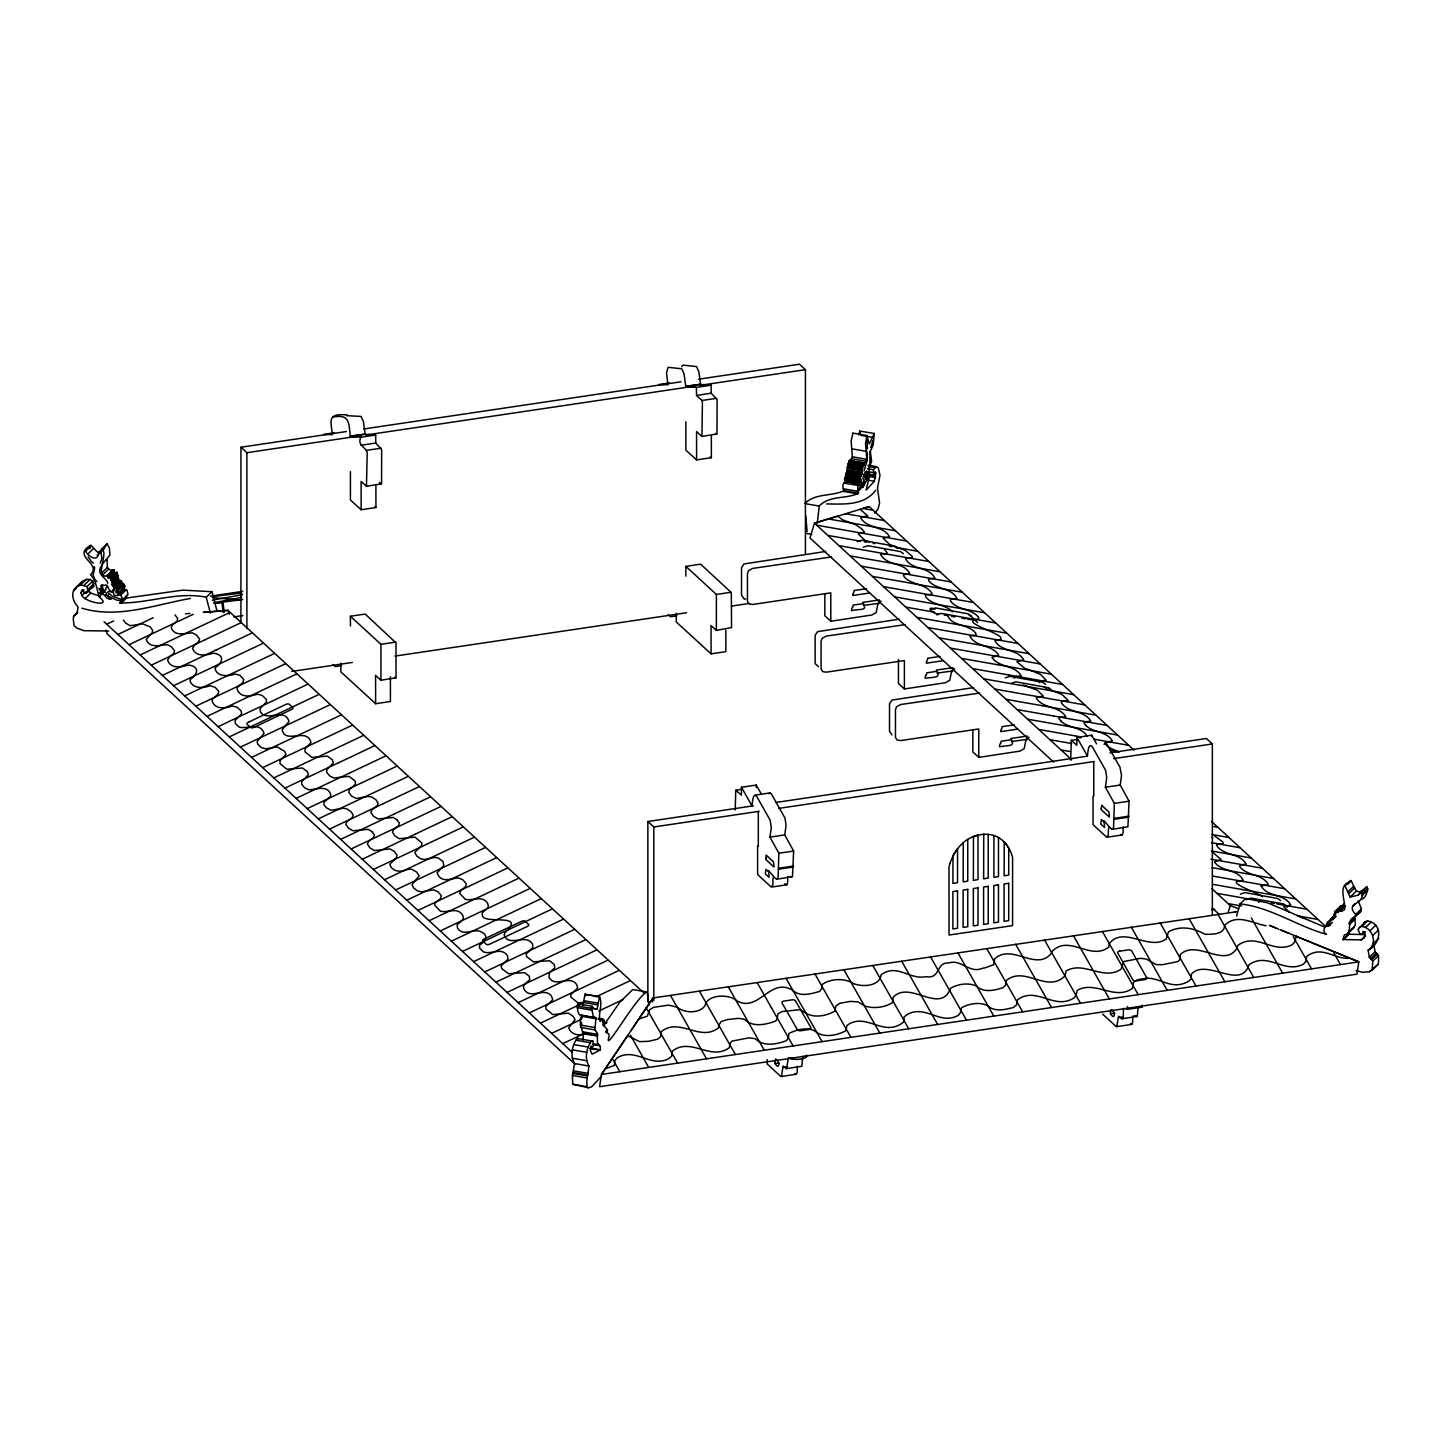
<?xml version="1.0" encoding="UTF-8"?>
<svg xmlns="http://www.w3.org/2000/svg" width="1452" height="1452" viewBox="0 0 1452 1452"><rect width="100%" height="100%" fill="white"/><g stroke="black" fill="none" stroke-linecap="round" stroke-linejoin="round"><path stroke-width="1.5" d="M761.12 793.663L756.256 785.078L741.464 787.274L741.409 795.152L735.747 790.215L735.238 810.016M756.238 787.692L756.256 785.078M1096.55 743.805L1091.704 735.22L1076.912 737.416L1076.839 745.293L1071.34 740.284L1070.668 760.158M1091.686 736.563L1091.704 735.22M601.636 1076.059L591.581 1086.876L588.405 1087.784L587.116 1086.713L586.771 1081.286L588.949 1066.04C584.376 1058.381 586.372 1047.509 591.817 1040.884L592.997 1041.229L593.469 1045.803L591.563 1048.997L591.273 1046.057L590.238 1050.431L592.089 1054.206L600.384 1049.923L600.275 1046.892L597.389 1042.445L597.389 1033.152L594.83 1029.867L595.973 1017.87L579.62 1014.839C577.569 1013.805 576.135 1001.826 578.459 1005.111M581.544 1015.384L596.046 1018.088L593.196 1016.073L591.744 1008.468L592.235 1006.327L593.65 1008.795L597.135 1008.995L599.531 996.707L585.102 994.221L582.815 1005.328M861.98 469.323L861.181 476.31L846.752 473.824L847.423 466.909L861.853 469.413L862.688 467.889L848.222 465.221L847.932 463.587L862.361 466.074L863.958 465.239L849.184 462.28L852.36 456.799L851.126 440.936L852.868 433.513M863.958 465.239L863.74 462.861L865.41 462.589L866.79 459.304L865.555 443.441L866.898 435.527L869.294 444.003L874.285 433.458L859.765 431.099L858.731 434.965M741.464 787.274L751.991 805.86C752.426 804.245 752.608 791.267 756.891 796.676L770.159 820.18L771.302 827.495L769.959 837.096L778.835 853.195L778.127 877.716L776.457 879.15L773.48 876.536L772.918 879.785A8.494 2.94 81.5 0 0 772.9 880.493L772.9 883.615A12.542 4.356 81.5 0 1 772.736 885.284L770.994 886.845L757.617 874.54L757.617 846.117M755.149 795.133L769.941 792.937L771.339 793.881L784.951 817.984L786.077 825.299L784.752 834.9L793.627 850.999L792.483 876.645L776.947 879.204M1076.912 737.416L1087.421 756.002C1087.82 754.35 1088.074 741.428 1092.34 746.818L1105.607 770.322L1106.733 777.637L1105.408 787.238L1114.337 803.392L1113.557 827.858L1111.905 829.292L1109.019 826.769L1108.366 829.909A8.494 2.94 81.5 0 0 1108.348 830.635L1108.348 833.902A12.542 4.356 81.5 0 1 1108.166 835.426L1106.515 837.024L1093.066 824.682L1093.066 796.259M1103.974 744.295L1105.371 743.079L1106.769 744.023L1119.964 767.164L1121.525 775.422L1120.2 785.042L1129.057 801.141L1127.932 826.787L1112.395 829.328M1138.168 1006.635L1137.279 1016.418L1121.724 1018.796L1118.603 1016.218L1117.931 1019.377A8.494 2.94 81.5 0 0 1117.913 1020.084L1116.715 1026.637A11.797 4.084 81.5 0 1 1116.098 1026.473L1102.631 1014.131M582.96 1039.941C584.866 1030.811 577.37 1024.912 581.617 1015.583M592.997 1041.229L577.388 1038.38C571.943 1045.004 569.946 1055.894 574.52 1063.554L572.433 1075.46L572.687 1084.208L588.405 1087.784M89.933 548.638C90.206 540.707 95.814 553.139 99.789 553.03M1343.59 904.124C1347.892 909.261 1330.758 912.001 1334.606 916.956C1333.154 918.045 1332.41 921.385 1335.677 916.339M949.626 990.5C938.591 1013.369 909.025 979.864 893.053 997.433L892.889 1000.827M217.128 611.401L211.956 591.708L206.202 597.208C177.253 591.273 148.231 603.56 119.917 602.943L121.914 600.602L122.041 597.679L120.679 595.12L117.739 594.267L124.836 586.045C120.08 572.415 100.424 610.512 120.171 580.546C113.728 579.257 108.846 593.959 120.262 580.364M115.343 587.697L121.333 581.054M863.994 470.938L867.098 460.865L867.388 453.968A17.46 6.879 -80.2 0 0 867.171 452.861M77.283 612.236L73.507 616.574L73.308 619.786L74.088 625.612L76.92 628.099L83.889 630.676L108.718 631.003M879.821 1033.062L864.285 1005.71C872.579 1009.067 884.704 1007.67 892.454 1002.57L892.871 1000.864L872.833 965.526M960.679 1009.939L960.498 1012.625L958.302 1015.329C940.243 1025.62 925.741 1004.385 907.373 1014.367L904.106 1016.981L903.943 1020.302M1051.466 953.184C1036.256 972.15 1012.026 942.874 994.693 958.828L993.731 964.673L985.182 967.812A47.154 29.53 8.8 0 1 982.496 968.266C969.482 974.074 961.406 958.828 948.828 962.966C935.905 961.896 940.642 979.465 925.922 976.67A47.154 29.53 8.8 0 1 923.182 977.033C908.535 978.503 896.102 963.583 881.092 974.837C879.567 986.888 860.855 987.451 851.888 982.841M1076.005 995.382L1077.239 990.391C1095.189 980.009 1114.428 1000.9 1132.306 988.503L1133.068 985.672M718.867 1025.348L721.154 1021.518L727.67 1019.522L738.396 1018.324L744.404 1019.304C752.59 1027.599 765.821 1024.749 775.622 1021.065L777.256 1019.032L777.818 1013.932L782.174 1011.554L799.235 1009.757A13.776 8.639 8.8 0 1 800.578 1010.011L805.86 1013.097M581.472 1022.208L581.599 1026.092M1080.451 1003.241L1064.933 975.889L1066.149 970.934C1084.099 960.498 1103.248 981.334 1121.198 969.101L1123.249 962.059A13.776 8.639 8.8 0 1 1124.12 961.478L1140.383 958.302L1146.572 959.137L1155.901 964.545L1162.09 964.763L1177.754 961.587L1179.931 959.536L1180.385 954.49C1196.847 938.881 1224.508 968.774 1237.031 948.029M867.044 437.996L867.425 448.977M74.415 614.976L76.956 613.76L78.099 606.954C72.927 601.763 70.041 592.616 76.357 587.08L80.695 584.884L87.029 586.608L88.028 591.69L86.14 593.178L83.835 592.779L83.436 589.857L82.292 589.784L80.931 592.761L81.929 595.61C84.942 602.035 113.129 608.061 99.371 597.117C96.358 588.986 96.776 581.508 90.569 574.665C102.239 563.503 70.839 556.207 90.877 545.262M86.14 593.178L93.781 586.191L92.765 581.109L90.133 579.457L86.43 579.384L82.092 581.58L76.357 587.08M788.382 1037.636L786.567 1040.63C776.675 1044.315 763.534 1047.055 755.312 1038.724L749.123 1037.817L732.062 1041.084L730.084 1043.28L729.394 1047.582C710.754 1061.593 690.898 1036.655 672.421 1051.085L671.641 1056.221L668.519 1058.78C650.278 1068.055 635.504 1046.838 617.118 1057.873L614.904 1060.541L614.414 1065.369L605.175 1068.908L601.473 1074.444L599.567 1086.713L1356.912 974.147L1358.818 961.859L1296.091 936.268M1335.622 913.653L1334.896 911.475L1338.399 912.4L1337.945 909.787L1341.594 911.348L1344.661 909.605C1345.568 899.06 1336.82 884.613 1351.485 881.364C1354.734 887.462 1355.66 895.975 1364.408 889.277C1370.379 881.146 1366.985 900.022 1360.905 899.151M1343.735 906.447L1343.681 904.287L1334.842 912.691M797.33 1066.421L797.275 1067.038A8.494 2.94 81.5 0 0 797.257 1067.746L797.257 1071.013A12.542 4.356 81.5 0 1 797.094 1072.538L796.331 1074.262L781.285 1076.495A11.797 4.084 81.5 0 1 780.65 1076.331L767.2 1063.989L767.2 1059.633M581.907 1018.36L582.052 1016.182A10.908 4.302 -80.2 0 0 581.871 1015.238L581.835 1015.093M859.53 482.118L859.584 481.338A5.009 1.978 -80.2 0 0 859.566 480.775L859.511 480.394M862.361 466.074L862.688 467.889M867.461 474.967L867.352 475.639A6.951 2.741 -80.2 0 1 867.025 477.018L866.064 478.851A10.727 4.229 -80.2 0 1 865.592 479.342M817.331 522.938L819.237 506.076C829.637 494.95 846.788 499.361 858.477 493.154L857.624 487.237L859.457 484.024L858.84 481.574L860.383 477L845.681 474.55L845.028 481.519L859.457 484.024M117.739 594.267L124.836 586.045M1356.059 970.571L1362.375 972.296L1369.345 971.715L1372.176 970.027L1372.757 961.151L1369.309 957.358L1368.165 950.225C1380.634 944.217 1383.956 924.071 1367.602 920.931L1364.971 921.838L1358.001 929.516L1360.125 934.162L1362.43 934.416L1363.065 931.349L1364.953 933.128L1364.336 937.792L1361.25 939.88L1343.009 939.553L1344.298 935.034L1346.893 934.308C1352.465 929.026 1345.841 919.769 1355.224 916.847L1355.696 914.379C1343.699 902.182 1367.167 904.56 1361.123 892.018L1366.858 886.519M963.239 842.704L963.166 881.908L967.758 881.11L967.758 839.383A28.368 24.466 -47.4 0 0 963.239 842.704L962.676 843.195A31.926 27.515 -47.4 0 0 957.866 848.404L957.213 849.257A44.322 38.206 -47.4 0 0 950.28 862.651M119.1 591.527L116.233 588.405L122.131 582.452M866.535 471.9L866.336 473.933A7.206 2.85 -80.2 0 1 866.136 475.439L865.937 476.256A3.83 1.506 -80.2 0 1 865.537 477.309L865.537 477.309M862.706 487.2C866.554 481.647 862.978 479.523 862.869 478.307C864.158 470.611 870.038 467.09 865.21 479.196M874.285 433.458L873.233 444.856L870.383 451.372L871.599 461.246L869.04 468.56L869.04 477.853L866.154 490.123L874.34 481.265L876.028 472.662L875.157 471.809L873.832 476.111L869.712 475.385M598.569 1018.36L602.689 1019.068L602.725 1021.918L604.068 1020.103L598.061 1019.213M1368.165 950.225C1377.966 943.764 1372.939 927.774 1361.867 926.43L1359.235 927.338M652.347 1002.043L652.983 997.96L1236.287 911.802L1235.235 911.402M848.258 465.384L847.423 466.909M791.866 1058.054C790.759 1060.178 807.893 1060.105 806.767 1055.078M1142.216 1005.22L1141.889 1007.18L1127.115 1009.376L1127.569 1006.581M112.312 585.719C109.735 582.143 121.678 577.279 116.432 573.994C119.899 570.999 111.986 573.794 114.327 571.507C113.474 564.701 107.357 580.782 102.802 574.756L101.604 573.032C99.898 567.514 109.245 544.899 99.045 551.56C98.337 562.723 89.207 557.477 85.142 550.762M112.966 584.357C122.168 578.477 116.214 580.328 118.374 576.063M870.165 451.245L870.129 451.445A10.908 4.302 -80.2 0 0 869.948 452.661L869.875 464.095A11.816 4.665 -80.2 0 1 869.095 466.401L868.895 466.891M117.612 590.674L117.521 591.073A5.009 4.338 46.2 0 0 117.485 591.654L117.576 592.398M859.729 479.795L860.038 482.318A3.866 1.525 -80.2 0 0 860.256 481.81C862.996 476.111 839.474 476.238 845.608 479.813A3.866 1.525 -80.2 0 0 845.826 479.305M1356.386 914.76L1360.016 912.509L1361.431 908.898L1358.201 900.839M1123.231 826.878L1123.14 827.713A8.494 2.94 81.5 0 0 1123.122 828.439L1123.122 831.706A12.542 4.356 81.5 0 1 1122.959 833.23L1122.196 834.954L1107.404 837.151M873.832 476.111L873.432 469.722L876.3 466.618L878.278 467.889L879.985 475.185L877.48 488.144L879.603 503.172L878.024 509.035L874.848 513.119M857.842 491.302L859.348 490.159A5.136 2.033 -80.2 0 0 859.729 489.887L863.377 484.641A4.211 1.652 -80.2 0 0 863.795 483.008L863.486 481.193L862.452 483.57A16.625 6.552 -80.2 0 1 861.889 484.877L857.442 490.449M872.87 440.373L871.381 445.818A11.507 4.537 -80.2 0 1 870.728 447.27L870.547 447.579M194.985 644.543L192.553 648.391C196.22 657.774 206.511 654.961 213.861 653.182C226.04 655.215 221.739 663.6 215.041 667.775C216.003 677.158 228.672 676.487 235.405 673.964L240.052 675.434L243.736 679.482L242.865 682.531L237.62 687.086L237.075 689.21C240.36 698.194 250.506 696.434 257.621 694.165L262.249 695.508L266.061 699.084L266.642 701.842L260.089 708.685L260.398 711.861C267.095 722.443 284.501 706.942 289.039 721.535L282.124 729.775C285.245 744.676 307.08 726.871 311 742.589L305.101 748.887L305.011 751.827L311.926 757.418L327.426 756.129L332.163 759.614L333.434 762.881L326.809 769.633L326.664 772.373L329.822 776.003L333.996 777.982L340.821 777.201M104.181 548.094L107.139 543.81L109.426 548.021L109.88 555.172L101.404 565.191M1328.308 923.381L1329.778 925.16A3.866 3.358 46.2 0 0 1330.268 924.888C1330.831 917.555 1319.033 931.168 1326.348 934.271C1297.416 926.376 1270.917 907.228 1240.044 903.906L1236.596 916.049M1342.084 906.72L1340.632 905.994L1340.922 907.645M903.943 1020.393L903.471 1022.099C883.723 1038.289 865.991 1011.245 846.988 1025.457L845.808 1030.684C837.713 1035.258 825.389 1037.908 816.968 1032.608A11.797 7.387 8.8 0 1 816.423 1032.118C808.528 1026.128 796.839 1029.577 788.872 1033.461L788.418 1037.581M1372.176 970.027L1377.912 964.527L1378.565 962.095L1378.493 955.652L1375.044 951.859L1373.901 944.726M1348.981 930.968L1348.999 934.217L1364.953 934.616M119.917 602.943L127.903 594.249L127.05 590.292L123.493 588.768M582.978 1033.751L597.462 1036.056M1076.005 995.437L1074.063 997.851C1054.352 1010.846 1036.311 985.599 1017.58 999.829L1016.491 1004.929L1013.442 1007.488C1005.274 1009.485 994.929 1012.353 987.995 1005.891M1261.098 885.847C1267.16 897.154 1284.367 893.47 1290.701 904.941L1283.622 906.828L1289.449 912.273M845.627 476.31L860.056 478.797M1228.319 911.91L1230.261 905.594L1211.894 888.697M1064.933 975.98C1047.055 993.767 1025.039 965.417 1006.472 980.354L1005.492 985.218L1003.187 987.578C994.91 990.337 984.111 993.023 976.942 986.434M845.681 474.55L846.062 473.134L846.752 473.824M846.008 473.334L860.491 475.639L860.455 477.145M118.229 575.301C108.918 587.515 108.846 576.027 117.104 572.215M950.225 862.633L949.009 866.862L949.027 935.052L1012.57 925.614L1012.588 857.424L1011.372 853.54A44.322 38.206 -47.4 0 0 1004.403 842.214L1003.731 841.597A31.926 27.515 -47.4 0 0 998.922 837.804L998.25 837.423M802.811 1056.239L801.831 1066.276L786.276 1068.654L783.064 1065.986L782.501 1069.235A8.494 2.94 81.5 0 0 782.483 1069.942L781.539 1076.458M1123.576 1008.36L1123.213 1016.926L1121.979 1018.796M859.076 484.877C850.128 480.83 839.129 479.777 844.048 490.667C832.232 496.566 815.389 492.827 804.807 503.59L819.237 506.076M118.048 580.237L118.701 578.858M681.75 366.63L682.857 365.124L696.506 366.557L698.848 371.658L700.608 384.435L711.135 385.179L711.19 393.183L717.106 399.681L716.979 433.966L701.915 436.435L696.561 431.571L696.597 459.885L711.371 457.689L711.353 436.253M111.368 577.696L107.865 577.624L108.41 574.992M1349.071 922.692L1355.351 915.849M949.59 990.391L950.624 988.213C958.266 983.984 968.811 982.224 976.869 986.325M1109.31 943.637C1123.539 925.323 1148.695 951.187 1166.228 939.045L1167.317 935.56M847.188 470.394L862.034 472.898M849.511 462.752L847.932 463.587M960.679 1009.866L961.696 1007.706C969.337 1003.477 979.9 1001.68 987.941 1005.837M1332.428 922.419L1328.507 926.231L1327.164 923.109L1328.072 922.165C1331.992 920.405 1329.796 918.517 1335.096 914.869M1051.448 952.131C1068.708 933.11 1090.543 961.605 1108.838 946.994L1109.292 943.691M1348.436 932.983L1355.351 925.142L1354.807 917.192M114.526 585.864L113.946 587.388L121.206 580.891M788.454 1057.673L786.53 1068.654M787.964 876.355L787.692 877.571A8.494 2.94 81.5 0 0 787.692 878.297L787.674 881.564A12.542 4.356 81.5 0 1 787.51 883.088L786.748 884.812L771.974 887.009M1348.309 883.996L1350.596 880.438M1363.737 924.017L1364.971 921.838M866.209 479.977L868.06 474.024L865.319 478.924M859.765 431.099L860.292 434.13M725.837 630.222L725.855 651.658L711.081 653.854L711.026 625.522L716.38 630.386L731.572 627.554L731.318 592.579L700.644 564.175L685.87 566.389L685.87 576.135M1133.086 1015.783L1132.723 1017.18A8.494 2.94 81.5 0 0 1132.705 1017.888L1132.705 1021.155A12.542 4.356 81.5 0 1 1132.542 1022.68L1131.78 1024.404L1116.987 1026.6M114.508 589.784L113.31 591.744L113.873 594.775A20.818 18.059 46.2 0 1 114.889 595.483L118.175 595.592M112.929 569.946L110.406 570.164L107.339 567.55L107.139 559.692M630.84 1030.866L652.983 997.96L601.473 1074.444L1358.818 961.859L1279.902 929.625M115.488 587.951L116.396 587.951M605.175 1068.908L627.627 1035.621L639.588 1041.647L648.699 1041.284L657.756 1039.16L660.624 1036.583L661.404 1031.483C680.044 1017.108 699.828 1042.137 718.395 1027.98L718.867 1025.402M603.252 1026.092L619.55 1002.533L632.763 989.538L647.193 992.043L649.026 1005.328M1350.759 880.511L1345.024 886.01L1350.142 897.064L1357.82 895.212L1361.123 892.018M346.629 415.671L361.058 416.415L363.399 421.516L365.178 434.293L375.687 435.037L375.759 443.041L381.658 449.539L381.549 483.825L366.467 486.293L361.112 481.429L361.149 509.743L375.941 507.547L375.905 486.111M80.15 584.14L82.092 581.58M100.224 563.013L101.84 558.639L101.059 551.851M768.78 793.645L769.941 792.937M602.689 1019.068L600.166 1021.464C597.716 1013.351 603.197 1004.693 599.531 996.707M1261.098 885.811L1268.14 884.921L1267.868 883.506C1260.989 873.705 1246.506 875.846 1239.5 866.372L1240.317 865.102L1246.161 864.049C1239.863 853.068 1224.653 855.827 1217.193 846.353L1216.576 844.61L1223.129 843.775L1222.893 841.997L1214.489 835.898M102.856 549.854L104.018 548.729L97.121 555.336M1296.309 936.34L1294.712 942.039L1292.298 944.635C1273.422 954.763 1256.561 931.676 1237.812 945.415L1237.05 947.92M1080.07 738.233L1080.96 737.289M461.337 889.913L459.54 893.198L465.348 899.296C472.826 901.438 482.518 894.468 487.763 903.67L488.417 906.32L487.2 908.371L482.1 912.963L482.536 916.23C486.184 924.325 526.786 912.872 504.969 932.674L504.171 935.215C509.343 947.702 525.86 932.964 532.503 944.072L532.938 947.394L526.114 954.037L526.731 956.741L533.465 961.823L549.564 960.77L554.192 964.382L554.827 967.758L549.546 972.568L548.929 977.123C555.1 988.558 569.293 974.455 576.462 984.274L577.751 987.886L570.745 994.584L570.908 997.107L577.823 1002.733L584.194 1002.461M1329.851 921.675L1335.586 916.176M105.814 594.739C106.922 592.053 108.61 591.109 110.951 591.617C107.502 590.075 108.555 582.542 104.163 585.573C99.498 582.561 99.934 589.258 105.107 592.18M647.193 992.043C637.283 994.602 602.852 1056.548 608.987 1036.728C609.894 1031.519 605.502 1035.167 607.589 1030.067C604.522 1025.439 604.504 1029.196 604.068 1020.103M925.777 675.289L925.015 677.739A5.136 4.429 -47.4 0 0 925.323 678.302C933.908 676.705 941.604 678.701 936.34 670.098L952.911 667.648L952.911 668.936M85.323 550.852L91.059 545.353M85.668 551.088L89.97 546.95M87.592 554.228L93.345 548.729M101.241 549.346L107.139 543.81M73.453 590.928L76.321 588.169M80.695 584.884L86.43 579.384M84.397 584.956L90.133 579.457M87.029 586.608L92.765 581.109M80.931 592.761L83.799 590.02M101.604 573.032L107.339 567.55M102.802 574.756L108.537 569.257M88.263 589.149L93.999 583.65M81.929 595.61L86.231 591.49M106.45 576.063L113.474 569.674M114.055 569.656L107.738 575.173M108.21 575.464L113.946 569.964M108.319 575.718L114.055 570.219M85.015 598.587L90.75 593.088L100.533 596.409M108.555 575.918L114.291 570.418M107.865 577.624L114.399 571.253M108.809 578.186L114.545 572.687M110.642 579.675L117.158 573.431M111.005 580.51L116.741 575.01M73.507 616.574L77.809 612.435M111.604 580.764L117.34 575.264M111.804 582.506L118.356 575.537M112.058 584.376L118.229 578.568M112.839 584.031L118.574 578.531M112.657 585.9L118.392 580.401M113.347 586.281L119.191 580.401M113.946 587.388L119.645 581.671M116.287 587.624L122.022 582.125M116.178 588.859L121.914 583.377M116.414 589.33L122.149 583.831M117.43 590.256L118.066 592.362L116.487 592.833A3.866 3.358 46.2 0 1 115.978 592.434C114.254 589.948 123.892 583.432 123.692 585.991M120.516 587.697L123.384 584.956M118.193 590.329L123.928 584.829M118.937 592.888L124.672 587.388M118.592 594.939L124.328 589.439M120.679 595.12L126.415 589.621M121.914 600.602L127.649 595.12M120.897 603.506L126.651 598.006L182.898 590.129L211.956 591.708M1240.044 903.906L1245.798 898.425L1267.723 902.872L1324.333 926.92M1347.982 891.746L1353.718 886.246M1349.144 893.18L1354.879 887.68M1334.896 911.475L1340.632 905.994M1350.142 897.064L1355.878 891.564M1333.644 914.451L1344.262 904.487M1337.601 911.293L1343.336 905.794M1328.072 922.165L1335.713 914.488M1327.164 923.109L1334.606 915.994M1339.815 911.239L1345.55 905.739M1328.616 922.437L1335.15 916.902M1330.667 919.116C1333.263 920.913 1331.139 918.426 1335.767 916.539M1358.655 894.777L1364.408 889.277M1362.03 893.978L1367.766 888.479M1362.067 895.666L1367.82 890.167M1352.465 906.338L1355.333 903.598M1355.696 914.379L1361.431 908.898M1355.224 916.847L1360.96 911.348M1349.126 923.744L1354.861 918.245M1349.543 924.452L1355.279 918.953M1346.893 934.308L1354.171 927.483M1343.009 939.553L1348.745 934.053M1343.263 939.716L1348.999 934.217M1361.867 926.43L1367.602 920.931M1365.57 927.411L1371.305 921.911M1362.43 934.416L1365.297 931.658M1369.908 930.859L1375.643 925.36M1361.25 939.88L1365.552 935.76M1372.812 935.524L1378.547 930.024M1373.084 943.8L1378.819 938.301M1369.309 957.358L1375.044 951.859M1370.525 958.737L1376.26 953.238M1371.85 959.3L1377.585 953.801M1372.757 961.151L1378.493 955.652M1369.345 971.715L1377.912 964.527M1258.63 902.382L1259.737 901.383M875.756 490.195C864.067 505.877 843.739 504.08 826.424 503.935M170.029 656.358L167.543 660.152C171.118 669.553 181.446 666.867 188.796 665.016C201.211 666.976 196.583 675.398 190.103 679.554L190.375 682.004C194.332 689.192 203.697 687.849 210.34 685.798L215.005 687.232L218.744 691.279L217.909 694.328L212.664 698.884L212.065 701.007C215.277 710.046 225.477 708.231 232.574 705.999L237.202 707.287L241.05 710.881L241.667 713.658L235.115 720.464L235.351 723.622L239.38 727.252C247.149 729.122 260.471 721.825 264.046 733.369L257.113 741.609L257.766 744.332L261.124 747.453L265.68 748.815L277.296 746.963L284.683 751.392L286.008 754.405L280.109 760.703L280 763.643L286.897 769.233L302.452 767.981L307.207 771.448L308.441 774.733L301.798 781.466L301.617 784.225L304.757 787.855L308.949 789.834C316.264 789.289 328.17 784.788 330.802 794.934A7.641 3.503 -18.8 0 1 328.37 798.273L323.869 802.321L324.105 805.08L326.627 807.947L331.147 810.289L342.908 808.238L346.756 808.782L351.021 811.65L353.199 815.08L352.291 817.549L346.846 821.705L345.848 824.355L348.498 828.148L353.017 830.78L368.209 829.31L372.456 831.942M151.28 665.179L204.95 639.788M881.146 601.201L879.495 601.509L877.553 605.357A5.971 5.155 -47.4 0 0 877.48 606.119L876.173 612.581L871.853 615.013L830.78 621.256L824.845 615.793L824.845 593.941M954.744 668.9L953.093 669.209L951.151 673.056A5.971 5.155 -47.4 0 0 951.078 673.819L949.771 680.28L945.452 682.73L904.396 688.956L898.443 683.493L898.443 659.462M1029.141 737.307L1027.49 737.634L1025.548 741.482A5.971 5.155 -47.4 0 0 1025.475 742.244L1024.168 748.706L1019.848 751.138L978.775 757.381L972.84 751.918L972.84 730.066M91.875 587.679L93.781 586.191M461.464 889.84L465.42 886.863L466.346 883.905L462.879 879.821L458.578 877.988C451.826 878.115 443.913 882.798 438.595 876.046L437.088 872.797L443.858 865.592L442.951 861.526L438.413 858.059L435.11 857.37L424.91 859.493L420.953 858.894L416.633 855.9L414.8 852.342L421.497 845.699L421.933 843.104L414.945 837.078L399.373 838.693L394.799 835.826L392.421 832.159L393.528 829.618L398.683 825.589L399.354 823.121L396.94 819.654M862.542 487.69L867.879 478.18L866.299 479.813M195.112 644.434L198.507 641.947L199.614 639.189L196.655 635.214L192.517 632.89C185.221 633.036 174.549 637.011 171.227 627.627L172.28 625.068L177.217 620.948L177.67 618.498L175.02 614.94M170.102 656.286L173.587 653.727L174.603 650.932L171.554 646.939L167.416 644.688C160.156 645.069 149.374 648.754 146.235 639.37L152.26 632.727L152.641 630.241L150.046 626.774L142.405 623.815L130.226 625.703L125.58 623.053L123.402 620.04M967.341 839.637L967.958 839.256A28.169 24.285 -47.4 0 1 972.767 836.842L973.457 836.57A28.187 24.303 -47.4 0 1 977.468 835.317L978.049 835.19A30.292 26.118 -47.4 0 1 983.548 834.374L984.129 834.319M857.279 541.723L861.871 540.217L894.759 546.17L897.517 548.275M863.232 547.204L867.824 545.698L900.694 551.633L903.453 553.738M930.895 609.423L935.487 607.934L968.357 613.869L975.617 620.167L967.685 619.187M936.83 614.904L941.422 613.397L974.31 619.332L977.65 622.654M1005.274 677.848L1009.866 676.342L1042.754 682.295L1045.513 684.4M1011.227 683.311L1015.819 681.823L1048.707 687.758L1051.448 689.863M1240.407 894.105L1244.999 892.599L1277.869 898.552L1280.628 900.657M1246.342 899.587L1250.934 898.08L1283.822 904.015L1287.162 907.337M1328.507 926.231L1325.585 926.231M162.424 675.434L216.711 649.716M619.024 970.444L529.345 1012.915M229.833 612.49L140.154 654.961M106.74 624.215L113.601 620.966M117.884 634.47L153.222 617.735M129.028 644.724L193.261 614.269M204.732 639.896L240.978 622.726M216.094 650.024L252.103 632.963M173.587 685.707L263.248 643.218M184.713 695.925L274.392 653.473M195.857 706.18L285.536 663.709M206.983 716.417L296.68 673.964M218.145 726.69L307.806 684.201M229.271 736.908L318.932 694.437M240.397 747.145L330.094 704.71M251.541 757.399L341.22 714.947M262.667 767.636L352.364 725.183M273.829 777.891L363.49 735.42M284.955 788.127L338.316 762.863M338.661 762.736L374.652 745.693M296.099 798.382L349.46 773.117M349.787 772.954L385.778 755.911M307.225 808.619L360.532 783.372M360.931 783.191L396.904 766.148M318.369 818.855L371.676 793.609M372.129 793.427L408.066 776.403M329.513 829.11L382.82 803.863M383.255 803.646L419.174 786.639M340.657 839.365L393.891 814.155M394.436 813.9L430.337 796.894M351.112 848.984L404.346 823.774M404.89 823.502L440.773 806.513M362.256 859.239L415.581 833.992M416.016 833.793L451.935 816.768M373.4 869.494L426.725 844.247M427.142 844.011L463.061 827.005M384.544 879.731L437.851 854.484M438.25 854.284L474.205 837.26M947.938 614.958C949.789 626.139 969.246 623.997 975.69 633.163L976.143 635.105L969.827 635.94C975.472 647.574 992.351 644.216 998.686 655.324L991.897 657.375C998.831 667.902 1014.894 664.635 1021.155 675.852L1014.385 676.795L1014.422 678.284M395.67 889.967L449.031 864.684M449.34 864.539L485.349 847.496M406.814 900.204L460.175 874.939M460.465 874.776L496.457 857.715M417.94 910.458L507.619 867.987M429.102 920.713L518.745 878.224M440.228 930.95L529.889 888.479M451.372 941.186L541.015 898.715M462.498 951.441L552.177 908.97M473.624 961.66L563.322 919.207M484.787 971.933L574.447 929.443M495.912 982.169L585.592 939.698M507.057 992.424L596.718 949.935M518.183 1002.642L607.88 960.189M540.489 1023.152L584.303 1002.406M595.937 996.871L630.15 980.681M551.615 1033.388L581.472 1019.25M598.805 1011.046L623.09 999.539M562.741 1043.625L583.958 1033.642M602.725 1024.695L606.682 1022.825M366.467 486.293L367.138 455.529C368.99 447.506 356.103 446.272 360.895 437.233L375.687 435.037M701.915 436.435L702.423 402.549L701.788 400.316L696.561 395.507L696.343 387.375L711.135 385.179M380.932 680.244L380.932 644.307L350.422 616.247L365.196 614.051L396.015 642.909L396.015 677.775L380.932 680.244L375.578 675.38L375.632 703.712L390.425 701.516L390.388 676.795M716.38 630.386L716.38 594.449L685.87 566.389M1071.195 740.357L1077.674 739.34M846.48 472.426L861.453 475.076M347.409 414.982C326.863 413.076 330.838 420.59 332.417 434.656L323.542 434.42L334.051 432.805M1334.951 916.266L1332.9 917.61L1333.063 919.007M340.893 777.183L348.934 776.384L355.014 780.813L355.504 784.171L349.206 789.852L348.789 792.52L351.729 796.186L356.23 798.473L367.919 796.422L371.785 796.966L376.032 799.852L378.173 803.265L377.266 805.733L371.875 809.853L370.895 812.485L373.527 816.26L378.046 818.928L393.22 817.476L397.431 820.108M1134.012 750.158L869.167 506.585L814.499 523.174L809.944 537.948L1053.716 762.173M862.924 508.49L869.185 506.585M583.74 1033.715C578.186 1036.456 570.527 1033.933 568.73 1027.798L575.083 1019.649L573.159 1016.327L568.422 1013.151L552.903 1014.603L545.952 1009.031L545.752 1006.472L552.74 999.775L551.524 996.163C544.391 986.325 530.252 1000.464 523.972 989.03L523.373 986.452L524.553 984.42L529.798 979.646L529.254 976.252L524.644 972.622L508.545 973.693L501.757 968.647L501.122 965.925L507.928 959.264L507.565 955.961C501.648 946.522 491.357 955.035 483.534 951.895L479.596 948.21L479.541 945.143C484.296 942.239 489.524 935.687 481.774 932.166C474.205 927.229 463.424 937.466 457.58 928.137L457.071 924.851L462.208 920.223L463.46 918.19L462.825 915.54C457.616 906.338 447.869 913.235 440.392 911.166L434.565 905.05L435.146 902.962L440.41 898.715L441.354 895.739L437.887 891.655L433.567 889.822L421.77 891.818L417.759 891.056L413.566 887.916L412.059 884.667L419.192 875.846L416.651 872.017L411.715 869.367A7.641 3.503 -18.8 0 0 406.161 869.821C400.207 872.616 391.877 871.4 389.789 864.23L396.505 857.533L396.959 854.956L394.218 851.38L389.989 848.912L374.326 850.545L369.734 847.678L367.392 843.993L368.536 841.452L373.69 837.441L374.38 834.973L371.948 831.488M805.715 515.787L807.149 531.704M122.24 584.757L123.166 584.757M606.773 1022.426L602.78 1023.025M190.394 598.478C154.765 604.704 118.12 619.024 81.875 608.207M638.698 1019.159L647.41 1016.11L649.57 1009.757L653.636 1007.325L668.573 1005.129L677.177 1007.198M212.682 596.609L240.633 593.106M241.631 597.425L213.734 602.725M212.228 600.184L242.52 594.667M669.481 382.947L658.936 384.526L667.847 384.798M240.941 623.053L240.941 447.234L346.375 431.553M363.817 428.957L681.061 381.803M698.539 379.208L799.471 364.216L805.424 369.679L805.424 554.519M332.635 417.178C350.186 413.566 348.734 423.44 350.313 436.217L365.105 434.021M667.811 384.435L666.522 372.728L668.083 367.32L681.732 368.754L684.055 373.854L685.761 386.359L700.536 384.163M350.313 436.217L365.178 434.293M685.761 386.359L700.608 384.435M240.941 447.234L246.894 452.697L361.294 435.691M365.777 435.019L695.508 386.014M699.991 385.343L805.424 369.679M360.967 445.238L375.759 443.041M696.561 395.507L711.19 393.183M366.467 450.356L381.259 448.16M701.915 400.498L716.707 398.302M210.377 596.173L242.829 591.345M215.277 603.106L242.72 599.531M233.863 616.918L242.829 615.575M380.932 644.307L395.724 642.111M716.38 594.449L731.173 592.253M291.761 671.441L352.31 662.439M394.944 656.104L686.542 612.762M731.391 606.101L749.341 603.433M341.51 665.688L335.176 666.631L332.817 664.453M676.959 615.83L670.624 616.773L668.247 614.595M866.481 588.695L854.03 590.547L853.939 592.343A4.41 3.812 -47.4 0 0 853.504 592.706L852.741 594.558A8.276 7.133 -47.4 0 0 852.796 595.483L869.875 592.942M862.797 603.687L853.086 605.139L852.923 606.954A8.875 7.659 -47.4 0 0 852.161 607.589L851.417 610.04A5.136 4.429 -47.4 0 0 851.707 610.602C860.437 608.406 868.223 611.691 862.724 602.398L879.295 599.948L879.295 601.237M940.097 656.395L927.628 658.246L927.538 660.043A4.41 3.812 -47.4 0 0 927.102 660.406L926.34 662.257A8.276 7.133 -47.4 0 0 926.412 663.183L943.473 660.642M936.395 671.387L926.703 672.839L926.521 674.654A8.875 7.659 -47.4 0 0 925.777 675.289M1014.476 724.82L1002.025 726.672L1001.934 728.45A4.41 3.812 -47.4 0 0 1001.499 728.831L1000.737 730.665A8.276 7.133 -47.4 0 0 1000.791 731.608L1017.87 729.067M1027.29 736.073L1010.719 738.523C1016.309 747.09 1007.906 745.148 999.702 746.727A5.136 4.429 -47.4 0 1 999.412 746.165L1000.156 743.714A8.875 7.659 -47.4 0 1 1000.918 743.079L1001.081 741.246L1010.792 739.812M736.037 790.215L742.226 789.198M647.864 1001.826L647.864 821.505L753.298 805.842M775.731 802.502L1087.512 756.147M1109.945 752.826L1206.394 738.487L1212.347 743.95L1212.347 915.268M647.864 821.505L653.817 826.968L759.233 811.305M778.925 808.365L1093.937 761.556M1113.648 758.616L1212.347 743.95M769.959 837.096L784.752 834.9M1105.408 787.238L1120.2 785.042M778.889 853.25L793.663 851.053M1114.337 803.392L1129.111 801.177M778.871 868.205L793.663 866.009M1114.319 818.347L1129.111 816.151M778.363 869.24L793.137 867.044M1113.793 819.382L1128.585 817.186M1211.513 909.533L1214.707 909.315M775.422 1059.252L775.386 1060.577A7.079 2.45 81.5 0 0 775.205 1060.849L774.951 1062.628A6.171 2.142 81.5 0 0 775.041 1063.554L779.343 1063.1M1110.871 1009.721L1110.834 1010.719A7.079 2.45 81.5 0 0 1110.635 1010.991L1110.399 1012.77A6.171 2.142 81.5 0 0 1110.49 1013.696L1114.773 1013.242M783.064 1067.474L787.274 1066.857M1118.494 1017.616L1122.723 1016.999M863.359 605.448L879.259 603.215M936.957 673.147L952.875 670.915M1011.354 741.573L1027.254 739.34M1122.196 834.954L1120.763 834.374M786.748 884.812L784.806 883.76M1131.78 1024.404L1130.346 1023.823M796.331 1074.262L794.897 1073.681M214.224 603.197L221.956 602.562L223.154 612.417M203.607 612.345L227.964 610.366L643.744 992.769M185.475 613.797L189.94 613.434M203.371 612.345L227.964 610.366L229.271 614.196M1351.304 928.899L1352.629 928.808M1349.906 958.229C1334.896 959.826 1321.683 944.726 1306.746 956.451L1305.802 961.387L1303.606 964.001C1284.675 974.546 1267.796 951.241 1248.974 964.818C1240.68 990.681 1206.848 957.957 1191.511 973.875L1191.021 978.957L1188.952 981.026C1172.127 991.081 1161.527 977.668 1146.263 978.212C1141.889 979.156 1136.136 978.884 1133.268 982.877L1133.032 985.073A11.797 7.387 8.8 0 1 1133.086 985.599M102.874 593.432L99.226 592.434M899.078 548.003L905.322 550.49L912.292 556.461L912.491 557.913L905.485 558.476C911.148 570.455 929.316 566.226 934.87 578.186L928.445 579.058L928.99 581.109C936.431 589.966 951.804 587.443 957.122 598.696L950.316 599.313L950.679 601.237C957.794 610.439 971.479 608.334 978.63 617.372L978.702 619.042C957.667 621.347 999.212 632.636 1000.664 637.519L1001.172 639.497L994.783 640.314C1000.41 651.984 1017.344 648.608 1023.678 659.734L1016.89 661.785L1024.676 668.283L1031.682 670.733M1266.017 925.759C1252.876 923.508 1236.505 912.963 1224.599 925.468C1224.363 934.852 1211.839 934.181 1205.124 934.344C1194.07 928.1 1180.984 925.124 1168.624 931.712L1167.317 935.487M791.739 876.99L790.469 876.373M1136.753 1016.6L1134.919 1015.456M859.257 485.44L860.764 484.623A20.818 8.204 -80.2 0 1 861.217 483.697L860.927 478.851M744.876 599.004L745.838 599.077M685.834 386.631L696.343 387.375M350.386 436.489L360.895 437.233M233.355 592.761L241.831 593.414M212.192 597.643L240.324 599.857M988.104 834.392L988.794 834.446A26.481 22.833 -47.4 0 1 993.604 835.426M110.951 599.404L107.176 598.405L103.709 594.485L100.696 594.63L99.353 592.579M853.123 531.595L906.629 541.033M825.643 551.47L744.005 563.939L741.536 567.569L741.518 595.157L744.005 598.805M831.579 556.933L752.662 568.404L748.524 570.672L747.453 573.794L747.471 601.382L749.178 603.905L752.662 604.468L830.78 592.852L830.78 621.256M899.242 619.169L817.603 631.638L815.135 635.268L815.135 663.618L818.492 666.704M905.195 624.632L826.261 636.103L822.122 638.372L821.07 641.494L821.088 669.082L822.776 671.623L826.261 672.167L904.396 660.551L904.396 688.956M973.639 687.595L892 700.064L889.532 703.694L889.513 731.282L892 734.912M979.574 693.058L900.657 704.529L896.519 706.779L895.448 709.919L895.467 737.489L897.173 740.03L900.657 740.593L978.775 728.977L978.775 757.381M864.339 541.85L866.408 542.213M839.22 545.698L928.899 561.507M1241.533 889.423L1295.819 898.988M852.469 433.023L866.953 435.527M860.8 435.31L873.16 437.451M852.451 448.922L866.88 451.427M852.36 456.799L866.79 459.304M851.834 458.778L866.263 461.282M849.311 460.357L864.249 462.916M849.366 460.647L863.795 463.152M849.311 460.937L863.74 463.424M849.202 461.191L863.631 463.696M868.06 465.185L876.3 466.618M849.148 462.045L863.577 464.531M849.184 462.28L863.613 464.767M868.441 466.437L874.612 467.508M849.093 463.515L863.523 466.001M847.895 464.822L862.325 467.308M867.243 468.651L873.432 469.722M848.095 466.31L862.524 468.815M847.823 466.691L862.252 469.178M847.351 467.181L861.78 469.686M847.351 467.707L861.78 470.212M866.681 471.446L872.87 472.517M847.732 468.488L862.161 470.974M847.405 470.176L861.835 472.68M868.695 474.132L874.866 475.203M847.206 470.575L861.635 473.08M868.84 474.314L872.961 475.022M847.496 471.809L861.925 474.314M846.988 472.227L861.78 474.55M869.567 476.546L875.737 477.617M846.77 473.588L861.199 476.093M845.808 474.405L860.546 476.928M845.645 474.913L860.074 477.418M845.736 475.784L860.165 478.289M868.151 480.195L874.34 481.265M844.828 477.69L859.511 480.176M844.411 479.087L858.84 481.574M844.483 480.394L858.912 482.899M843.703 483.008L858.132 485.494M843.122 488.761L857.551 491.266M844.048 490.667L858.477 493.154M843.594 491.448L858.023 493.934M805.642 533.338L811.813 534.409M585.047 994.33L599.476 996.816M583.686 1000.7L598.115 1003.205M583.159 1002.388L597.589 1004.893M577.715 1003.822L592.235 1006.327M590.946 1007.924L597.135 1008.995M577.315 1005.964L591.744 1008.468M577.279 1007.67L591.708 1010.175M598.297 1018.669L602.798 1019.74M581.653 1016.273L596.082 1018.759M580.183 1025.003L594.612 1027.508M580.401 1027.381L594.83 1029.867M583.196 1031.882L597.625 1034.387M583.178 1032.935L597.607 1035.439M575.7 1040.158L590.129 1042.663M593.795 1043.825L597.915 1044.533M595.102 1044.623L599.222 1045.331M592.434 1044.46L599.803 1045.694M573.721 1044.551L588.151 1047.055M590.075 1048.144L600.384 1049.923M589.966 1048.362L600.275 1050.141M572.415 1049.85L586.844 1052.337M572.269 1058.199L586.699 1060.686M574.52 1063.554L588.949 1066.04M573.994 1070.923L588.423 1073.427M573.449 1072.574L587.878 1075.061M572.832 1073.427L587.261 1075.932M572.433 1075.46L586.862 1077.965M572.687 1084.208L587.116 1086.713M862.924 508.472L873.215 510.287M845.663 513.718L884.359 520.542M828.42 518.945L895.503 530.797M816.95 525.225L853.195 531.613M828.094 535.461L860.473 541.179M873.178 543.393L874.667 543.665M889.386 546.261L891.582 546.642M895.267 547.295L917.755 551.27M850.364 555.953L940.061 571.779M861.508 566.207L951.187 581.998M872.652 576.444L962.331 592.253M883.796 586.699L973.457 602.489M894.922 596.935L984.619 612.762M906.048 607.172L934.652 612.218M972.078 618.806L995.745 622.981M917.21 617.427L1006.871 633.235M928.354 627.663L1018.015 643.472M939.48 637.918L1029.141 653.709M950.624 648.155L1040.304 663.963M961.787 658.428L997.778 664.762M998.068 664.798L1051.429 674.218M972.894 668.646L1008.886 674.998M1009.213 675.053L1062.574 684.455M984.02 678.883L1019.994 685.235M1020.393 685.29L1073.7 694.691M995.183 689.137L1031.101 695.472M1031.519 695.526L1084.826 704.928M1006.29 699.374L1042.209 705.708M1042.663 705.781L1095.97 715.183M1017.453 709.629L1053.353 715.963M1053.88 716.054L1107.114 725.437M1027.907 719.248L1063.79 725.564M1064.352 725.673L1117.586 735.057M1039.069 729.503L1074.988 735.837M1075.424 735.91L1080.796 736.854M1093.61 739.122L1128.73 745.312M1050.177 739.74L1071.667 743.515M1110.217 750.339C1133.104 754.695 1105.843 749.849 1105.045 742.644L1112.395 740.829C1106.478 730.991 1093.338 732.97 1085.787 725.383M1061.339 749.994L1069.942 751.501M1213.636 826.533L1217.847 827.277M1211.712 834.464L1228.973 837.514M1211.531 842.704L1240.099 847.75M1211.531 850.999L1251.243 858.005M1211.004 859.185L1262.387 868.242M1211.748 867.588L1273.531 878.496M1212.547 876.028L1284.657 888.733M1213.146 884.413L1242.15 889.532M1217.266 893.416L1244.201 898.153M1271.371 902.962L1274.366 903.489M1276.907 903.943L1306.945 909.242M1228.41 903.652L1241.641 905.994M1318.071 919.461L1297.525 915.849L1304.568 918.426M934.943 609.223C924.398 605.085 933.491 614.577 938.155 613.942M944.236 615.031L948.138 615.721M951.496 616.32L954.871 616.918M961.678 618.116L965.689 618.842M898.951 547.948L889.822 544.627L883.161 538.293L889.513 536.677C883.379 525.66 867.243 528.8 860.746 518.074L861.217 516.985L867.824 516.059L860.183 509.307M1031.755 670.733L1040.485 674.4L1046.184 680.262L1039.396 681.188L1039.378 682.658M577.388 1038.38L578.568 1038.724M969.228 615.339L971.079 616.011M104.853 591.962L98.827 588.35L102.675 593.323M1023.134 684.927L1037.273 690.19L1043.443 696.325L1036.746 696.996L1036.311 698.194C1043.226 708.975 1059.161 705.654 1065.804 716.689L1059.561 717.506L1058.889 718.54L1061.303 721.426M1230.261 905.594L1238.61 908.807M1281.553 930.333L1288.396 933.128M1278.486 929.08L1269.502 925.396L1275.745 927.919M869.276 542.249L864.956 540.289L858.186 533.937L864.521 532.321L861.78 528.855L855.464 524.608L842.287 519.707L837.768 516.132L814.499 523.174L1071.649 759.686M793.046 990.645C800.379 997.088 811.214 993.876 819.581 991.407L821.741 988.83L822.231 984.438C830.344 978.793 842.795 977.995 851.725 982.532M716.707 434.239L715.654 433.331M381.259 484.097L379.371 482.409M395.724 678.048L394.672 677.14M1046.511 688.557L1044.351 687.25M125.652 597.444L126.651 598.006M805.914 1013.169C814.136 1018.324 826.787 1015.856 834.791 1011.136L835.935 1005.891L839.891 1003.296L850.436 1001.39L858.078 1001.862L864.376 1005.782L843.939 969.827M122.168 599.749L112.421 596.282A16.625 14.411 46.2 0 1 111.169 595.247L108.882 593.36L108.192 595.32A4.211 3.648 46.2 0 0 109.136 596.754L117.158 600.257A5.136 4.465 46.2 0 0 117.975 600.366L121.296 600.783M1212.347 852.052L1221.168 859.62L1214.507 861.943C1220.987 871.926 1238.374 868.986 1243.184 880.493C1220.805 880.838 1259.211 892.853 1262.441 896.882M93.345 563.104L92.982 562.868A11.507 9.982 46.2 0 1 91.494 561.742L88.136 556.842M677.195 1007.216C684.564 1013.369 699.646 1013.678 705.019 1005.673C707.215 994.184 729.176 993.767 736.563 1000.682C758.743 1013.514 770.486 975.944 793.01 990.573M106.141 594.685L110.606 599.004M1060.813 720.972C1068.345 728.559 1081.468 726.599 1087.348 736.436M1140.8 1006.327L1141.889 1007.18M1126.026 1008.523L1127.115 1009.376M805.352 1056.185L806.459 1057.038M789.997 1057.927L791.667 1059.234M710.282 456.817L711.371 457.689M696.597 459.885L685.87 450.156L685.87 421.733M374.852 506.675L375.941 507.547M361.149 509.743L350.422 500.014L350.422 471.591M96.994 581.635L96.54 581.236A11.816 10.237 46.2 0 1 94.834 579.294L93.109 575.264L94.652 567.895A10.908 9.456 46.2 0 0 94.271 566.752L94.198 566.57M711.081 653.854L676.287 621.982L676.287 613.252M375.632 703.712L340.839 671.859L340.839 663.11M1211.476 821.415L1326.021 926.775M1212.347 908.063L1219.027 914.215M1104.119 822.032L1101.36 819.491L1101.288 821.215A7.079 2.45 81.5 0 0 1101.07 821.542L1100.816 823.32A6.171 2.142 81.5 0 0 1100.925 824.228L1104.573 827.513L1104.101 820.725L1108.874 826.388M1111.833 1009.757C1115.844 1012.516 1114.7 1020.883 1110.49 1013.696M768.671 871.89L765.912 869.349L765.803 871.109A7.079 2.45 81.5 0 0 765.621 871.4L765.367 873.178A6.171 2.142 81.5 0 0 765.476 874.086L769.143 877.371L768.653 870.583L773.426 876.246M775.967 1059.234C780.359 1061.666 779.452 1070.868 775.041 1063.554M104.054 621.746L572.415 1052.518M575.301 1064.389L107.266 633.907L105.96 630.077M87.664 590.111L90.75 593.088M952.712 611.909C945.343 604.014 932.565 605.665 925.741 596.881L925.305 594.921L932.13 594.304L931.512 592.597C924.724 583.268 911.42 585.138 904.052 576.753L903.416 574.665L909.878 573.812C904.36 561.815 886.21 566.08 880.493 554.101L887.481 553.521L884.359 549.019M1086.277 725.837L1083.864 722.933L1084.553 721.916L1090.851 721.118C1084.208 710.028 1068.2 713.404 1061.285 702.587L1061.739 701.407L1068.436 700.717L1061.829 694.31L1052.083 690.698A7.641 1.869 17.2 0 1 1047.763 689.174M1212.057 837.314L1212.819 838.294M771.375 1007.67L793.119 1045.948M1131.271 927.12L1167.172 990.355M1064.933 975.889L1044.533 940.007M1333.608 952.476L1340.486 964.6M1293.278 936.685L1311.555 968.883M1251.334 917.954L1282.66 973.185M1217.919 914.234L1253.748 977.486M1189.006 918.535L1224.871 981.77M1160.112 922.819L1196.031 986.071M1102.358 931.404L1116.842 956.959M1116.733 956.832L1138.205 994.656M1073.427 935.705L1109.346 998.94M1015.656 944.29L1051.575 1007.543M986.779 948.592L1022.644 1011.844M957.921 952.875L993.803 1016.128M930.569 956.941L966.487 1020.175M901.692 961.242L937.647 1024.477M892.871 1000.864L908.716 1028.76M815.044 974.111L850.926 1037.363M786.131 978.412L822.086 1041.647M757.218 982.714L771.647 1008.105M728.378 986.997L764.242 1050.232M699.483 991.299L735.402 1054.533M670.57 995.582L706.543 1058.817M646.249 1007.888L677.612 1063.118M630.44 1035.203L648.717 1067.42M612.925 1059.579L619.804 1071.703M585.102 994.221L585.737 995.8M102.166 585.519L102.638 587.443A7.206 6.244 46.2 0 0 103.038 588.859L103.473 589.585A3.83 3.321 46.2 0 0 104.362 590.438M206.202 597.208L210.413 613.143M100.152 589.022L100.369 589.639A6.951 6.026 46.2 0 0 101.096 590.855L103.237 592.235A10.727 9.293 46.2 0 0 104.272 592.507M107.775 583.341C106.686 577.896 97.193 575.173 100.297 567.986A17.46 15.137 46.2 0 1 100.769 566.788M223.009 602.471L224.189 612.327M1093.755 761.574L1093.755 796.15M957.54 848.839L957.54 882.653L952.911 883.415L952.984 856.154A41.854 36.082 -47.4 0 1 957.521 848.839M758.307 811.432L758.307 846.008M653.817 826.968L653.817 1000.537M350.422 616.247L350.422 625.993M246.894 452.697L246.894 628.516M864.884 477.381A7.514 2.958 -80.2 0 0 864.993 476.292L864.666 474.459A4.302 1.688 -80.2 0 0 864.249 474.368M105.796 590.22A7.514 6.516 46.2 0 1 105.579 589.185L106.559 587.062A4.302 3.739 46.2 0 1 107.194 586.898M765.785 858.259L765.785 858.604A11.525 3.993 81.5 0 0 765.803 859.548L773.952 866.971A12.469 4.32 81.5 0 0 773.952 865.937L773.48 861.871L766.166 855.119L766.148 856.843A3.358 1.162 81.5 0 0 765.948 857.17L765.785 858.259M1101.233 808.401L1101.233 808.746A11.525 3.993 81.5 0 0 1101.251 809.69L1109.382 817.113A12.469 4.32 81.5 0 0 1109.401 816.078L1108.929 812.013L1101.596 805.261L1101.596 806.985A3.358 1.162 81.5 0 0 1101.396 807.312L1101.233 808.401M605.901 1031.61L606.174 1032.517A3.866 1.525 -80.2 0 0 606.392 1032.681L606.827 1029.631L605.901 1031.61M973.475 836.57L973.384 880.384L978.013 879.567L978.013 835.19A28.096 24.212 -47.4 0 0 973.475 836.57M983.73 834.356L983.639 878.859L988.231 878.061L988.231 834.41A27.969 24.103 -47.4 0 0 983.73 834.356M993.967 835.553L993.858 877.335L998.468 876.554L998.468 837.55A26.935 23.214 -47.4 0 0 993.967 835.553M1004.239 842.106L1004.112 875.81L1008.723 875.048L1008.723 848.077A42.144 36.336 -47.4 0 0 1004.239 842.087M248.836 722.007L248.201 722.316A2.704 1.234 -18.8 0 0 247.094 724.276L250.742 727.579A2.704 1.234 -18.8 0 0 254.118 727.307L291.416 709.574A2.704 1.234 -18.8 0 0 292.796 707.541L289.148 704.238A2.704 1.234 -18.8 0 0 285.935 704.365L248.836 722.007M527.366 926.43L489.505 944.272A2.704 1.234 -18.8 0 1 486.347 944.344L482.772 940.987A2.704 1.234 -18.8 0 1 484.242 938.972L521.649 921.348A2.704 1.234 -18.8 0 1 525.007 921.131L528.582 924.452A2.704 1.234 -18.8 0 1 527.366 926.43M809.381 1029.432L800.724 1030.757A2.668 1.67 8.8 0 1 797.366 1029.649L782.065 1003.023A2.65 1.67 8.8 0 1 783.681 1001.136L792.32 999.811A2.65 1.67 8.8 0 1 795.66 1001.1L810.76 1027.417A2.65 1.67 8.8 0 1 809.381 1029.432M957.521 890.893L952.875 891.601L952.875 928.935L957.521 928.245L957.521 890.893M967.758 889.386L963.112 890.076L963.112 927.411L967.758 926.721L967.758 889.386M977.995 887.862L973.348 888.551L973.348 925.886L977.995 925.196L977.995 887.862M988.231 886.337L983.585 887.027L983.585 924.361L988.231 923.672L988.231 886.337M998.468 884.812L993.821 885.502L993.821 922.837L998.468 922.147L998.468 884.812M1008.704 883.288L1004.058 883.978L1004.058 921.33L1008.704 920.622L1008.704 883.288M1119.728 951.151L1119.383 951.205A2.686 1.688 8.8 0 0 1117.877 953.238L1132.651 979.537A2.686 1.688 8.8 0 0 1135.972 980.899L1144.993 979.592A2.704 1.688 8.8 0 0 1146.699 977.704L1131.761 951.078A2.686 1.688 8.8 0 0 1128.367 949.898L1119.728 951.151"/></g></svg>
